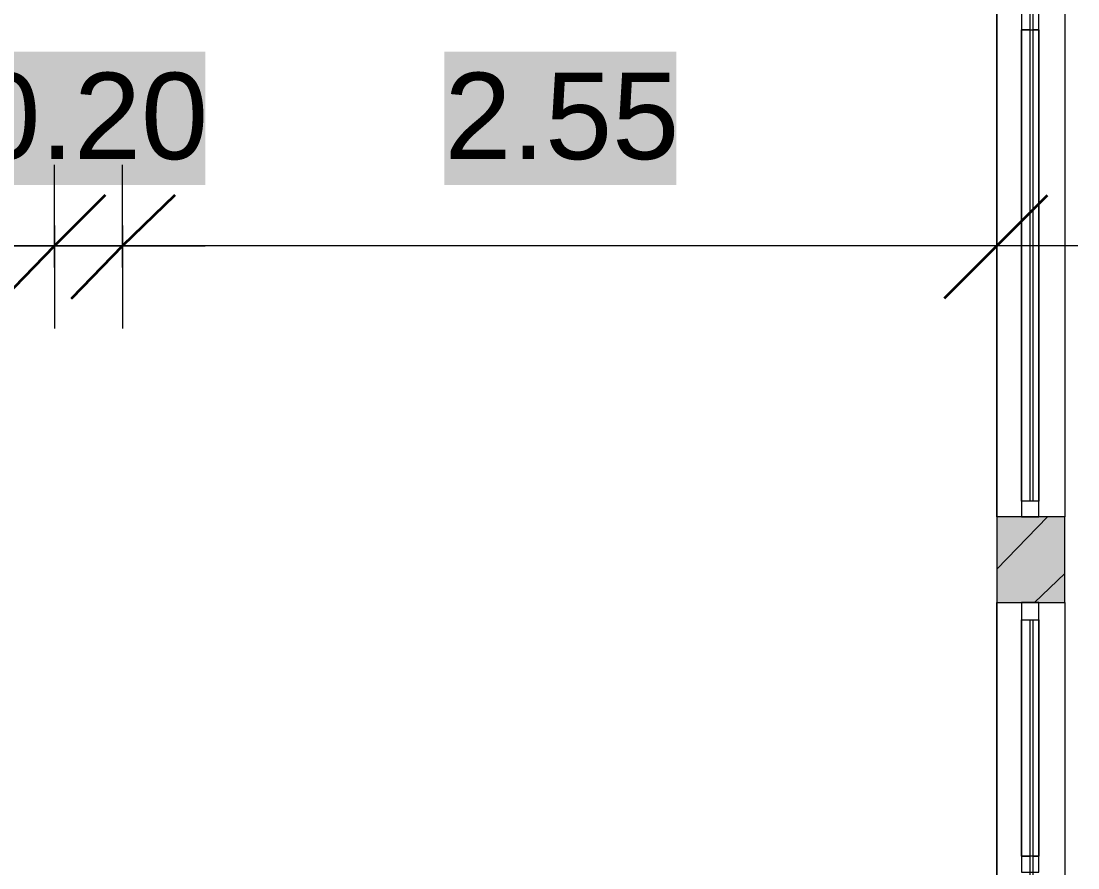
# Model space of a CAD drawing. Extents: x -187 to 52, y -9 to 65.
# Drawn here: x -126.967 to -123.884, y 37.671 to 40.141 of the extents above; entities that cross this region are included whole.
import ezdxf

# ---------------------------------------------------------------- set-up
doc = ezdxf.new("R2010")
doc.units = 0
doc.header["$MEASUREMENT"] = 0
doc.layers.add('PDF4_Geometría', color=7, linetype='Continuous')
doc.layers.add('PDF4_Texto', color=7, linetype='Continuous')
doc.layers.add('PDF4_Rellenos sólidos', color=7, linetype='Continuous', true_color=0xffffff)
doc.styles.add('PDF Arial', font='arial.ttf')

msp = doc.modelspace()

# ---------------------------------------------------------------- hatches: boundary and pattern name
at = {"layer": 'PDF4_Rellenos sólidos', "transparency": 33554559}
h = msp.add_hatch(color=256, dxfattribs=at)
h.paths.add_polyline_path([(-124.1213, 41.6382), (-123.9225, 41.6382), (-123.9225, 42.0399), (-124.1213, 42.0399)])
h.paths.add_polyline_path([(-123.9225, 38.6947), (-124.1213, 38.6947), (-124.1213, 38.4452), (-123.9225, 38.4452)])
for points in [[(-127.107, 40.0522), (-127.107, 39.6632), (-126.4304, 39.6632), (-126.4304, 40.0522)], [(-125.7326, 40.0522), (-125.7326, 39.6632), (-125.0559, 39.6632), (-125.0559, 40.0522)]]:
    msp.add_hatch(color=256, dxfattribs=at).paths.add_polyline_path(points)

# ---------------------------------------------------------------- linework, layer by layer
at = {"layer": 'PDF4_Geometría', "lineweight": 9}
for points in [[(-124.1213, 42.2387), (-124.1213, 42.0399), (-124.1213, 35.4975), (-124.282, 35.4975), (-124.282, 37.5063), (-125.2843, 37.5063), (-125.2843, 35.4975), (-126.6714, 35.4975), (-126.8702, 35.4975), (-127.6653, 35.4975)], [(-124.0494, 38.6947), (-124.1213, 38.6947), (-124.1213, 41.6382), (-124.0494, 41.6382)], [(-123.9987, 41.6382), (-123.9225, 41.6382), (-123.9225, 38.6947), (-123.9987, 38.6947)], [(-124.024, 40.1157), (-124.0494, 40.1157)], [(-123.9987, 40.1157), (-124.0156, 40.1157)], [(-126.8702, 39.4221), (-126.8702, 39.4856), (-126.8702, 39.7224)], [(-126.6714, 39.4221), (-126.6714, 39.4856), (-126.6714, 39.7224)], [(-124.1213, 39.4221), (-124.1213, 39.4856), (-124.1213, 39.7224)], [(-126.8702, 39.5448), (-126.8702, 39.4856), (-126.8702, 39.2445)], [(-126.6714, 39.5448), (-126.6714, 39.4856), (-126.6714, 39.2445)], [(-126.6291, 39.4856), (-129.6572, 39.4856)], [(-127.1113, 39.4856), (-126.4304, 39.4856)], [(-123.8845, 39.4856), (-126.9083, 39.4856)], [(-124.1213, 38.5425), (-123.9733, 38.6947)], [(-124.0113, 38.4452), (-123.9225, 38.5298)], [(-124.0494, 35.4975), (-124.1213, 35.4975), (-124.1213, 38.4452), (-124.0494, 38.4452)], [(-123.9987, 38.4452), (-123.9225, 38.4452), (-123.9225, 35.4975), (-123.9987, 35.4975)], [(-124.0494, 37.7051), (-124.024, 37.7051)], [(-124.0156, 37.7051), (-123.9987, 37.7051)]]:
    msp.add_lwpolyline(points, dxfattribs=at)
at = {"layer": 'PDF4_Geometría', "lineweight": 20}
for points in [[(-124.0156, 41.5916), (-124.0156, 38.7412), (-124.024, 38.7412), (-124.024, 41.5916)], [(-124.0494, 40.1157), (-123.9987, 40.1157), (-123.9987, 40.1664), (-124.0494, 40.1664)], [(-123.9987, 38.7412), (-124.0494, 38.7412), (-124.0494, 38.6947), (-123.9987, 38.6947)], [(-124.1213, 38.4452), (-123.9225, 38.4452), (-123.9225, 38.6947), (-124.1213, 38.6947)], [(-123.9987, 38.3945), (-123.9987, 38.4452), (-124.0494, 38.4452), (-124.0494, 38.3945)], [(-124.0156, 38.3945), (-124.0156, 35.5483), (-124.024, 35.5483), (-124.024, 38.3945)], [(-123.9987, 37.7051), (-124.0494, 37.7051), (-124.0494, 37.6586), (-123.9987, 37.6586)]]:
    msp.add_lwpolyline(points, close=True, dxfattribs=at)
at = {"layer": 'PDF4_Geometría', "lineweight": 9}
for points in [[(-124.0494, 40.1157), (-124.0494, 38.7412)], [(-124.0494, 40.1157), (-124.0494, 38.7412)], [(-123.9987, 38.7412), (-123.9987, 40.1157)], [(-123.9987, 38.7412), (-123.9987, 40.1157)], [(-124.0494, 38.3945), (-124.0494, 37.7051)], [(-124.0494, 38.3945), (-124.0494, 37.7051)], [(-123.9987, 37.7051), (-123.9987, 38.3945)], [(-123.9987, 37.7051), (-123.9987, 38.3945)]]:
    msp.add_lwpolyline(points, close=True, dxfattribs=at)
at = {"layer": 'PDF4_Geometría', "lineweight": 35}
for points in [[(-126.7222, 39.6336), (-126.8702, 39.4856), (-127.0182, 39.3333), (-126.8702, 39.4856)], [(-126.5192, 39.6336), (-126.6714, 39.4856), (-126.8195, 39.3333), (-126.6714, 39.4856)]]:
    msp.add_lwpolyline(points, close=True, dxfattribs=at)
msp.add_lwpolyline([(-124.2735, 39.3333), (-124.1213, 39.4856), (-123.9733, 39.6336)], dxfattribs=at)

# ---------------------------------------------------------------- texts
at = {"layer": 'PDF4_Texto', "char_height": 0.25199, "attachment_point": 7, "style": 'PDF Arial'}
for s, insert in [('0.20', (-127.107, 39.735)), ('2.55', (-125.7325, 39.735))]:
    msp.add_mtext(s, dxfattribs=dict(at, insert=insert))

doc.saveas('drawing.dxf')
